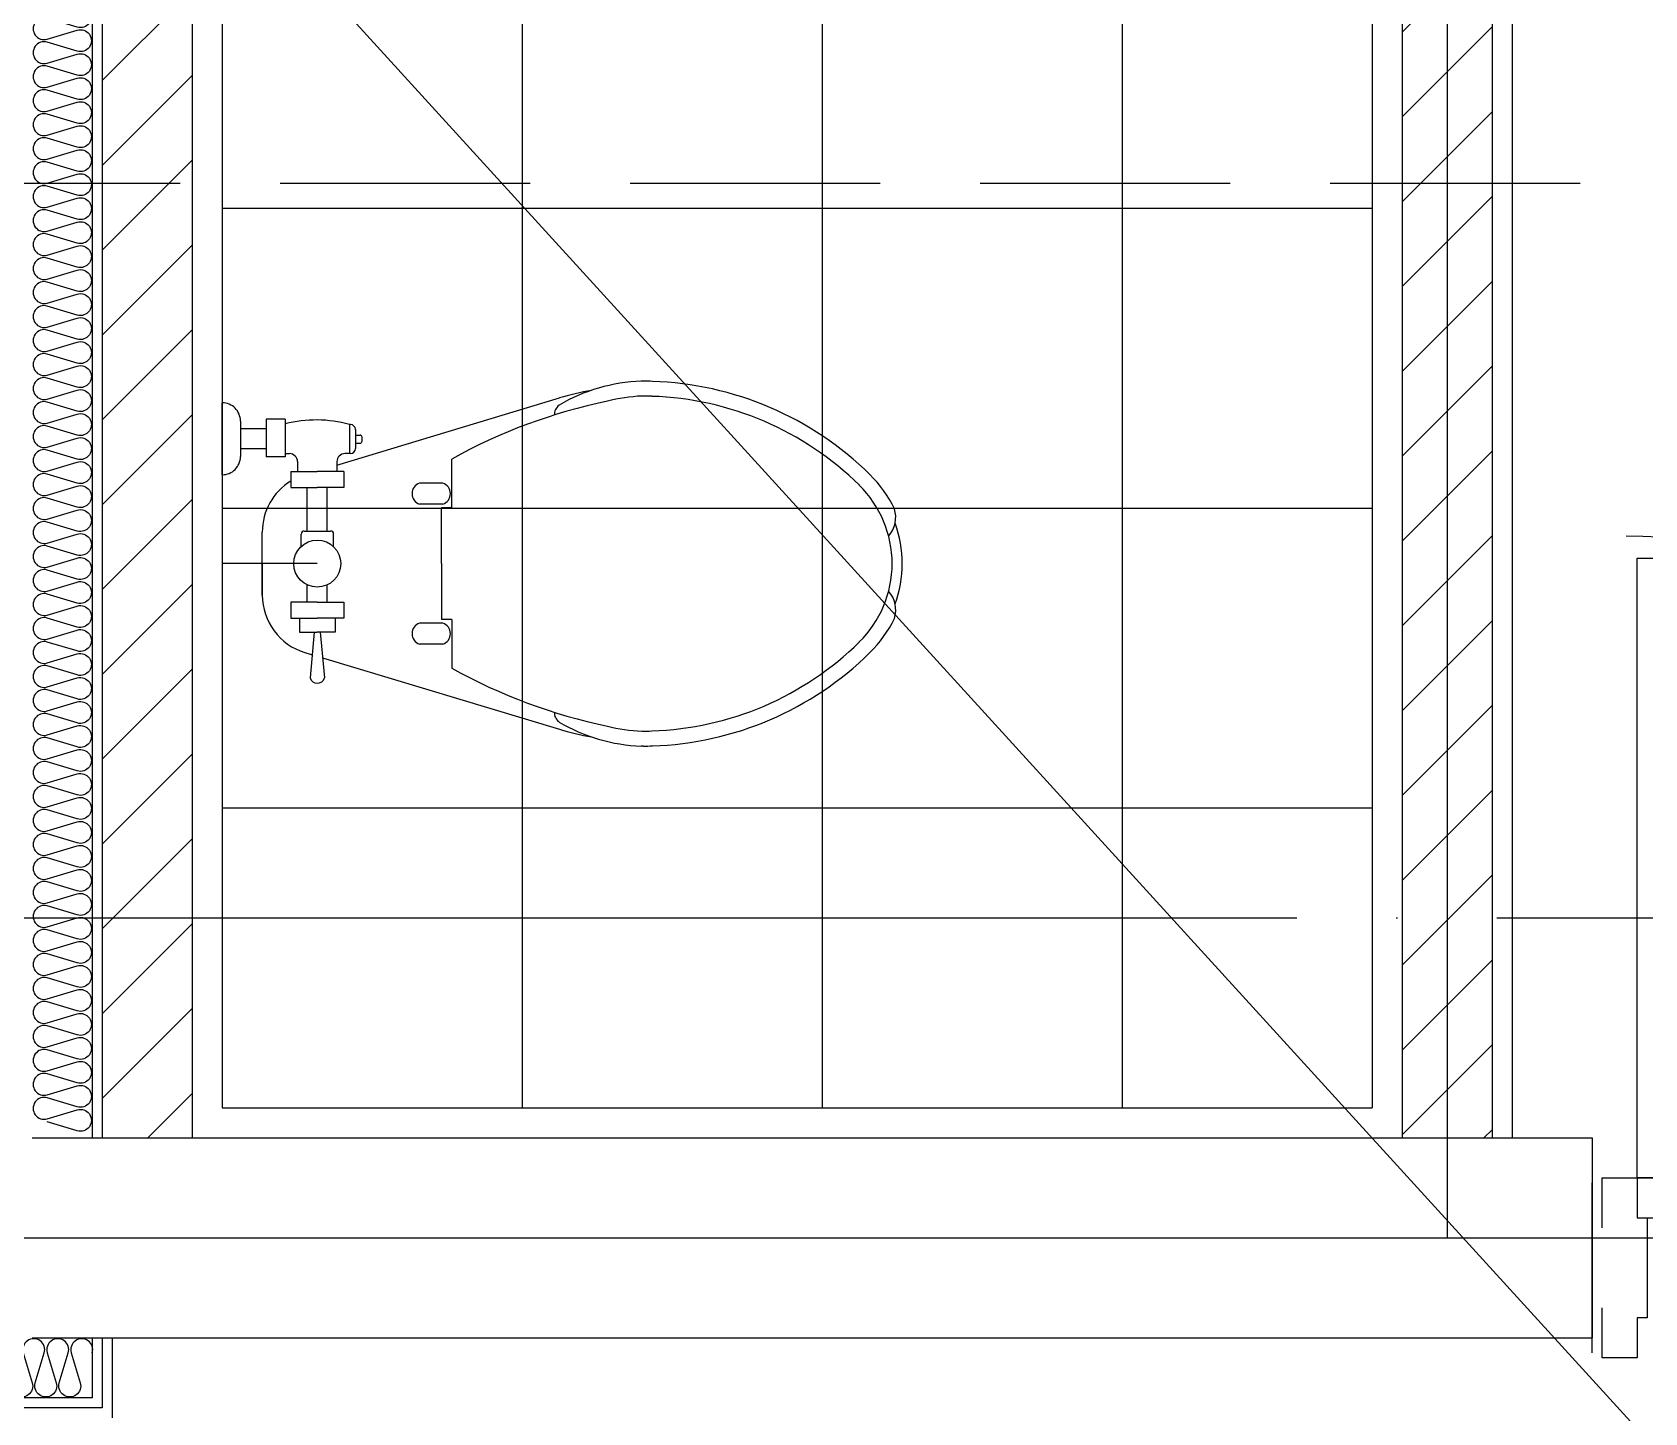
# Model space of a CAD drawing. Header units: millimetres. Extents: x 0 to 1390178, y 0 to 110113.
# Drawn here: x 469972 to 471585, y 30286 to 31667 of the extents above; entities that cross this region are included whole.
import ezdxf
from ezdxf.xclip import XClip

# ---------------------------------------------------------------- set-up
doc = ezdxf.new("R2010")
doc.units = ezdxf.units.MM
doc.header["$LTSCALE"] = 100
doc.header["$XCLIPFRAME"] = 0
for name, pattern in [('HID2', [3.5, 2.5, -1]), ('X - 평면도$0$CEN', [62, 60, -1, 0, -1]), ('X - 평면도$0$xr-1층평면도$0$CEN', [65, 60, -2, 1, -2])]:
    doc.linetypes.add(name, pattern=pattern)
doc.layers.get('DEFPOINTS').update_dxf_attribs({"color": 145})
for name, color, linetype in [('sm3', 3, 'HID2'), ('X - 평면도$0$A-FIN', 8, 'Continuous'), ('X - 평면도$0$A-grid', 7, 'Continuous'), ('X - 평면도$0$A-INS', 9, 'Continuous'), ('X - 평면도$0$A-TILE', 253, 'Continuous'), ('X - 평면도$0$A-TOIL', 4, 'Continuous'), ('X - 평면도$0$A-WALB', 3, 'Continuous'), ('X - 평면도$0$AA-WAXM-CONC', 2, 'Continuous'), ('X - 평면도$0$AA-XXXX-CNTL', 1, 'X - 평면도$0$CEN'), ('X - 평면도$0$AA-XXXX-PATT', 8, 'Continuous'), ('X - 평면도$0$CEN', 1, 'X - 평면도$0$CEN'), ('X - 평면도$0$xr-1층평면도$0$AA-XXXX-CNTL', 1, 'X - 평면도$0$xr-1층평면도$0$CEN')]:
    doc.layers.add(name, color=color, linetype=linetype)
doc.layers.add('X - 평면도$0$A-door', color=4, linetype='Continuous', lineweight=25)
doc.layers.add('X - 평면도$0$DEFPOINT', color=163, linetype='Continuous', plot=False)

# ---------------------------------------------------------------- blocks, each defined once
blk = doc.blocks.new('X - 평면도$0$insul1')
blk.add_lwpolyline([(0, 0.25, 1.344031), (0.35, 0.25), (0.2, 0.75, -1.344031), (0.55, 0.75), (0.4, 0.25)], format="xyb")
blk = doc.blocks.new('*U1017')
at = {"layer": 'X - 평면도$0$A-door', "color": 9}
for p, q in [((30, 0), (660, 0)), ((45, -40), (645, -40))]:
    blk.add_line(p, q, dxfattribs=at)
at = {"layer": 'X - 평면도$0$A-door'}
blk.add_lwpolyline([(35, 620), (75, 620), (75, 0), (35, 0)], close=True, dxfattribs=at)
for points in [[(0, -50), (0, 0), (35, 0), (35, -40), (45, -40), (45, -140), (35, -140), (35, -180), (0, -180), (0, -130)], [(690, -50), (690, 0), (655, 0), (655, -40), (645, -40), (645, -140), (655, -140), (655, -180), (690, -180), (690, -130)]]:
    blk.add_lwpolyline(points, dxfattribs=at)
at = {"layer": 'X - 평면도$0$A-door', "color": 1}
blk.add_arc((24.1, 0), 641.7, 0, 90, dxfattribs=at)
at = {"layer": 'X - 평면도$0$DEFPOINT'}
for p, q in [((-10, -175), (-10, -5)), ((700, -175), (700, -5))]:
    blk.add_line(p, q, dxfattribs=at)
blk = doc.blocks.new('X - 평면도$0$1F PL')
at = {"layer": 'DEFPOINTS'}
blk.add_line((0, 0), (-19177.2, 21040.9), dxfattribs=at)
at = {"layer": 'X - 평면도$0$AA-WAXM-CONC'}
for p, q in [((-13417.2, 13250.9), (-11857.2, 13250.9)), ((-11857.2, 13250.9), (-11857.2, 13050.9)), ((-13417.2, 13050.9), (-11857.2, 13050.9))]:
    blk.add_line(p, q, dxfattribs=at)
blk = doc.blocks.new('X - 평면도$0$XR-BF$0$ke-cl-c557-d-p')
at = {"layer": 'X - 평면도$0$A-TOIL'}
for p, q in [((421.4, 182.6), (419.1, 182.5)), ((114.7, 98.6), (337.2, 165.7)), ((0, 88.9), (0, 160.9)), ((18.2, 142.6), (18.2, 107.1)), ((44, 134.9), (18.2, 134.9)), ((44, 144.4), (44, 106.7)), ((62.8, 144.4), (44, 144.4)), ((62.8, 144.4), (62.8, 106.7)), ((128.2, 139.1), (127.2, 139.1)), ((127.2, 139.1), (127.2, 110)), ((133.2, 134.1), (133.2, 115)), ((44, 114.9), (18.2, 114.9)), ((133.2, 128.5), (137.8, 128.5)), ((133.2, 120.5), (137.8, 120.5)), ((139.8, 122.5), (139.8, 126.5)), ((62.8, 106.7), (44, 106.7)), ((62.8, 110), (67.3, 110)), ((75.3, 102), (75.3, 92.1)), ((114.7, 102), (114.7, 92.1)), ((127.2, 110), (122.7, 110)), ((128.2, 110), (127.2, 110)), ((229.5, 55.9), (229.5, 104.6)), ((68.5, 92.1), (95, 92.1)), ((68.5, 92.1), (68.5, 76)), ((121.5, 92.1), (95, 92.1)), ((121.5, 92.1), (121.5, 76)), ((68.5, 76), (95, 76)), ((85, 32.6), (85, 76)), ((121.5, 76), (95, 76)), ((105, 32.6), (105, 76)), ((220.7, 80.5), (197.2, 80.5)), ((220.7, 59.5), (197.2, 59.5)), ((219.3, 0), (219.3, 55.9)), ((229.5, 55.9), (219.3, 55.9)), ((82, 32.6), (108.4, 32.6)), ((40, -31.5), (40, 31.5)), ((79, 17.2), (79, 29.6)), ((111.4, 16.9), (111.4, 29.6)), ((40, 0), (40, -31.5)), ((219.3, 0), (219.3, -55.9)), ((85, -38.5), (85, -21.3)), ((105, -38.5), (105, -21.3)), ((95, -38.5), (68.5, -38.5)), ((68.5, -38.5), (68.5, -54.6)), ((95, -38.5), (121.5, -38.5)), ((121.5, -38.5), (121.5, -54.6)), ((68.5, -54.6), (95, -54.6)), ((77.2, -54.6), (77.2, -68.7)), ((121.5, -54.6), (95, -54.6)), ((112.8, -54.6), (112.8, -68.7)), ((220.7, -59.5), (197.2, -59.5)), ((229.5, -55.9), (219.3, -55.9)), ((229.5, -55.9), (229.5, -104.6)), ((77.2, -68.7), (95, -68.7)), ((92, -68.7), (87.8, -114.3)), ((112.8, -68.7), (95, -68.7)), ((98, -68.7), (102.2, -114.3)), ((220.7, -80.5), (197.2, -80.5)), ((82.7, -88.9), (89.9, -91.1)), ((82.7, -88.9), (89.9, -91.1)), ((100.4, -94.3), (337.2, -165.7)), ((421.4, -182.6), (419.1, -182.5))]:
    blk.add_line(p, q, dxfattribs=at)
at = {"layer": 'X - 평면도$0$A-TOIL', "color": 1}
blk.add_line((95, 0), (0, 0), dxfattribs=at)
at = {"layer": 'X - 평면도$0$A-TOIL'}
blk.add_circle((95, 0), 23.5, dxfattribs=at)
for centre, radius, start, end in [((425.9, 6.7), 176, 92.2293, 120.4115), ((418, -102.4), 285, 87.5478, 89.3157), ((419.7, -142.5), 325, 45.4387, 88.1493), ((498.1, -379.8), 553.9, 101.7541, 119.01), ((418, -102.4), 280, 100.0111, 106.7769), ((425.9, 6.7), 161, 92.2293, 104.6284), ((418, -102.4), 270, 87.5478, 89.6565), ((419.7, -142.5), 310, 45.4387, 88.1493), ((0, 142.6), 18.2, 359.9968, 90), ((343.5, 149.2), 11.3, 125.6748, 183.1732), ((93.8, 20.8), 122.9, 74.2163, 104.6078), ((128.2, 134.1), 5, 0.0005, 90), ((128.2, 115), 5, 270, 359.9334), ((137.8, 126.5), 2, 0.0709, 90), ((137.8, 122.5), 2, 270, 0.1418), ((0, 107.1), 18.2, 270, 0.0033), ((67.3, 102), 8, 359.9792, 90), ((122.7, 102), 8, 90, 180.0416), ((100, 31.5), 60, 121.7058, 180), ((560, 0), 125, 26.0543, 45.4387), ((201, 70), 11.2, 109.3841, 250.6159), ((217, 70), 11.2, 289.3841, 70.6159), ((560, 0), 110, 0, 45.4387), ((645.5, 46.3), 28.1, 318.2158, 17.8213), ((82, 29.6), 3, 90, 179.983), ((108.4, 29.6), 3, 0.0085, 90), ((560, 0), 120, 0, 19.6497), ((560, 0), 110, 314.5613, 0), ((560, 0), 120, 340.3503, 0), ((100, -31.5), 60, 180, 253.2231), ((645.5, -46.3), 28.1, 342.1787, 41.7842), ((201, -70), 11.2, 109.3841, 250.6159), ((217, -70), 11.2, 289.3841, 70.6159), ((560, 0), 125, 314.5613, 333.9457), ((419.7, 142.5), 310, 271.8507, 314.5613), ((419.7, 142.5), 325, 271.8507, 314.5613), ((498.1, 379.8), 553.9, 240.99, 258.2459), ((94.5, -112.6), 6.88, 193.7452, 274.2576), ((95.5, -112.6), 6.88, 265.7424, 346.2548), ((343.5, -149.2), 11.3, 176.8268, 234.3252), ((425.9, -6.7), 176, 239.5885, 267.7707), ((418, 102.4), 280, 253.2231, 259.9889), ((425.9, -6.7), 161, 255.3716, 267.7707), ((418, 102.4), 270, 270.3435, 272.4522), ((418, 102.4), 285, 270.6843, 272.4522)]:
    blk.add_arc(centre, radius, start, end, dxfattribs=at)
blk.add_point((40, -7.5), dxfattribs=at)
blk = doc.blocks.new('X - 평면도', base_point=(-475.4, -286.7))
at = {"layer": 'X - 평면도$0$AA-XXXX-PATT'}
h = blk.add_hatch(dxfattribs=at)
h.set_pattern_fill('_USER', color=256, scale=60, angle=45, style=0, pattern_type=0)
h.set_pattern_definition([(45, (1426007.114, 1547357.264), (-42.4264069, 42.4264069), [])])
h.paths.add_polyline_path([(699382, 46453.1), (699382, 48893.1), (699292, 48893.1), (699292, 46453.1)])
h = blk.add_hatch(dxfattribs=at)
h.set_pattern_fill('_USER', color=256, scale=60, angle=45, style=0, pattern_type=0)
h.set_pattern_definition([(45, (1427307.114, 1546557.264), (-42.4264069, 42.4264069), [])])
h.paths.add_polyline_path([(700682, 46453.1), (700682, 48093.1), (700592, 48093.1), (700592, 46453.1)])
at = {"layer": 'X - 평면도$0$A-FIN'}
for p, q in [((699412, 48863.1), (699412, 46483.1)), ((700562, 48093.1), (700562, 46483.1)), ((700702, 48093.1), (700702, 46453.1)), ((699412, 46483.1), (700562, 46483.1)), ((699292, 46253.1), (699292, 46183.1)), ((699302, 46253.1), (699302, 46173.1)), ((699292, 46183.1), (693342, 46183.1))]:
    blk.add_line(p, q, dxfattribs=at)
at = {"layer": 'X - 평면도$0$A-INS'}
for p, q in [((699282, 48893.1), (699282, 46453.1)), ((699282, 46253.1), (699282, 46193.1)), ((699282, 46193.1), (693352, 46193.1))]:
    blk.add_line(p, q, dxfattribs=at)
at = {"layer": 'X - 평면도$0$A-TILE'}
for p, q in [((699712, 48863.1), (699712, 46483.1)), ((700012, 48863.1), (700012, 46483.1)), ((700312, 48863.1), (700312, 46483.1)), ((699412, 47383.1), (700562, 47383.1)), ((699412, 47083.1), (700562, 47083.1)), ((699412, 46783.1), (700562, 46783.1))]:
    blk.add_line(p, q, dxfattribs=at)
at = {"layer": 'X - 평면도$0$A-WALB'}
for p, q in [((699292, 48893.1), (699292, 46453.1)), ((699382, 48893.1), (699382, 46453.1)), ((700592, 48093.1), (700592, 46453.1)), ((700682, 48093.1), (700682, 46453.1))]:
    blk.add_line(p, q, dxfattribs=at)
at = {"layer": 'X - 평면도$0$AA-XXXX-CNTL'}
for p, q in [((657286.2, 46673.1), (718213.6, 46673.1)), ((699127, 46353.1), (703322, 46353.1))]:
    blk.add_line(p, q, dxfattribs=at)
at = {"layer": 'X - 평면도$0$CEN'}
blk.add_line((700637, 48993.1), (700637, 46353.1), dxfattribs=at)
at = {"layer": 'X - 평면도$0$xr-1층평면도$0$AA-XXXX-CNTL'}
blk.add_lwpolyline([(700637, 48573.1), (700637, 46353.1)], dxfattribs=at)
for name, p in [('X - 평면도$0$1F PL', (712639.2, 33202.2)), ('X - 평면도$0$XR-BF$0$ke-cl-c557-d-p', (699412, 47027.5))]:
    blk.add_blockref(name, p)
at = {"layer": 'X - 평면도$0$A-grid'}
blk.add_blockref('*U1017', (700792, 46413.1), dxfattribs=at)
at = {"layer": 'X - 평면도$0$A-INS', "xscale": 60, "yscale": 60, "zscale": 60, "row_count": 1, "row_spacing": 0, "column_spacing": 24}
for p, rotation, column_count in [((699222, 48893.1), 270, 101), ((699282, 46253.1), 180, 246)]:
    blk.add_blockref('X - 평면도$0$insul1', p, dxfattribs=dict(at, rotation=rotation, column_count=column_count))

msp = doc.modelspace()

# ---------------------------------------------------------------- block references
ref = msp.add_blockref('X - 평면도', (-229725.3, -16179.1))
XClip(ref).set_block_clipping_path([(649249.9173510048, 15892.4063044181), (733249.9173510048, 75292.406304418)])

# ---------------------------------------------------------------- next in the draw order: linework, layer by layer
at = {"layer": 'sm3'}
msp.add_lwpolyline([(469156.4, 26967.8), (475020.1, 26967.8, 0.414214), (476020.1, 27967.8), (476020.1, 30515.3, 0.414214), (475020.1, 31515.3), (469156.4, 31515.3, 0.414214), (468156.4, 30515.3), (468156.4, 27967.8, 0.414214)], format="xyb", close=True, dxfattribs=at)

doc.saveas('drawing.dxf')
